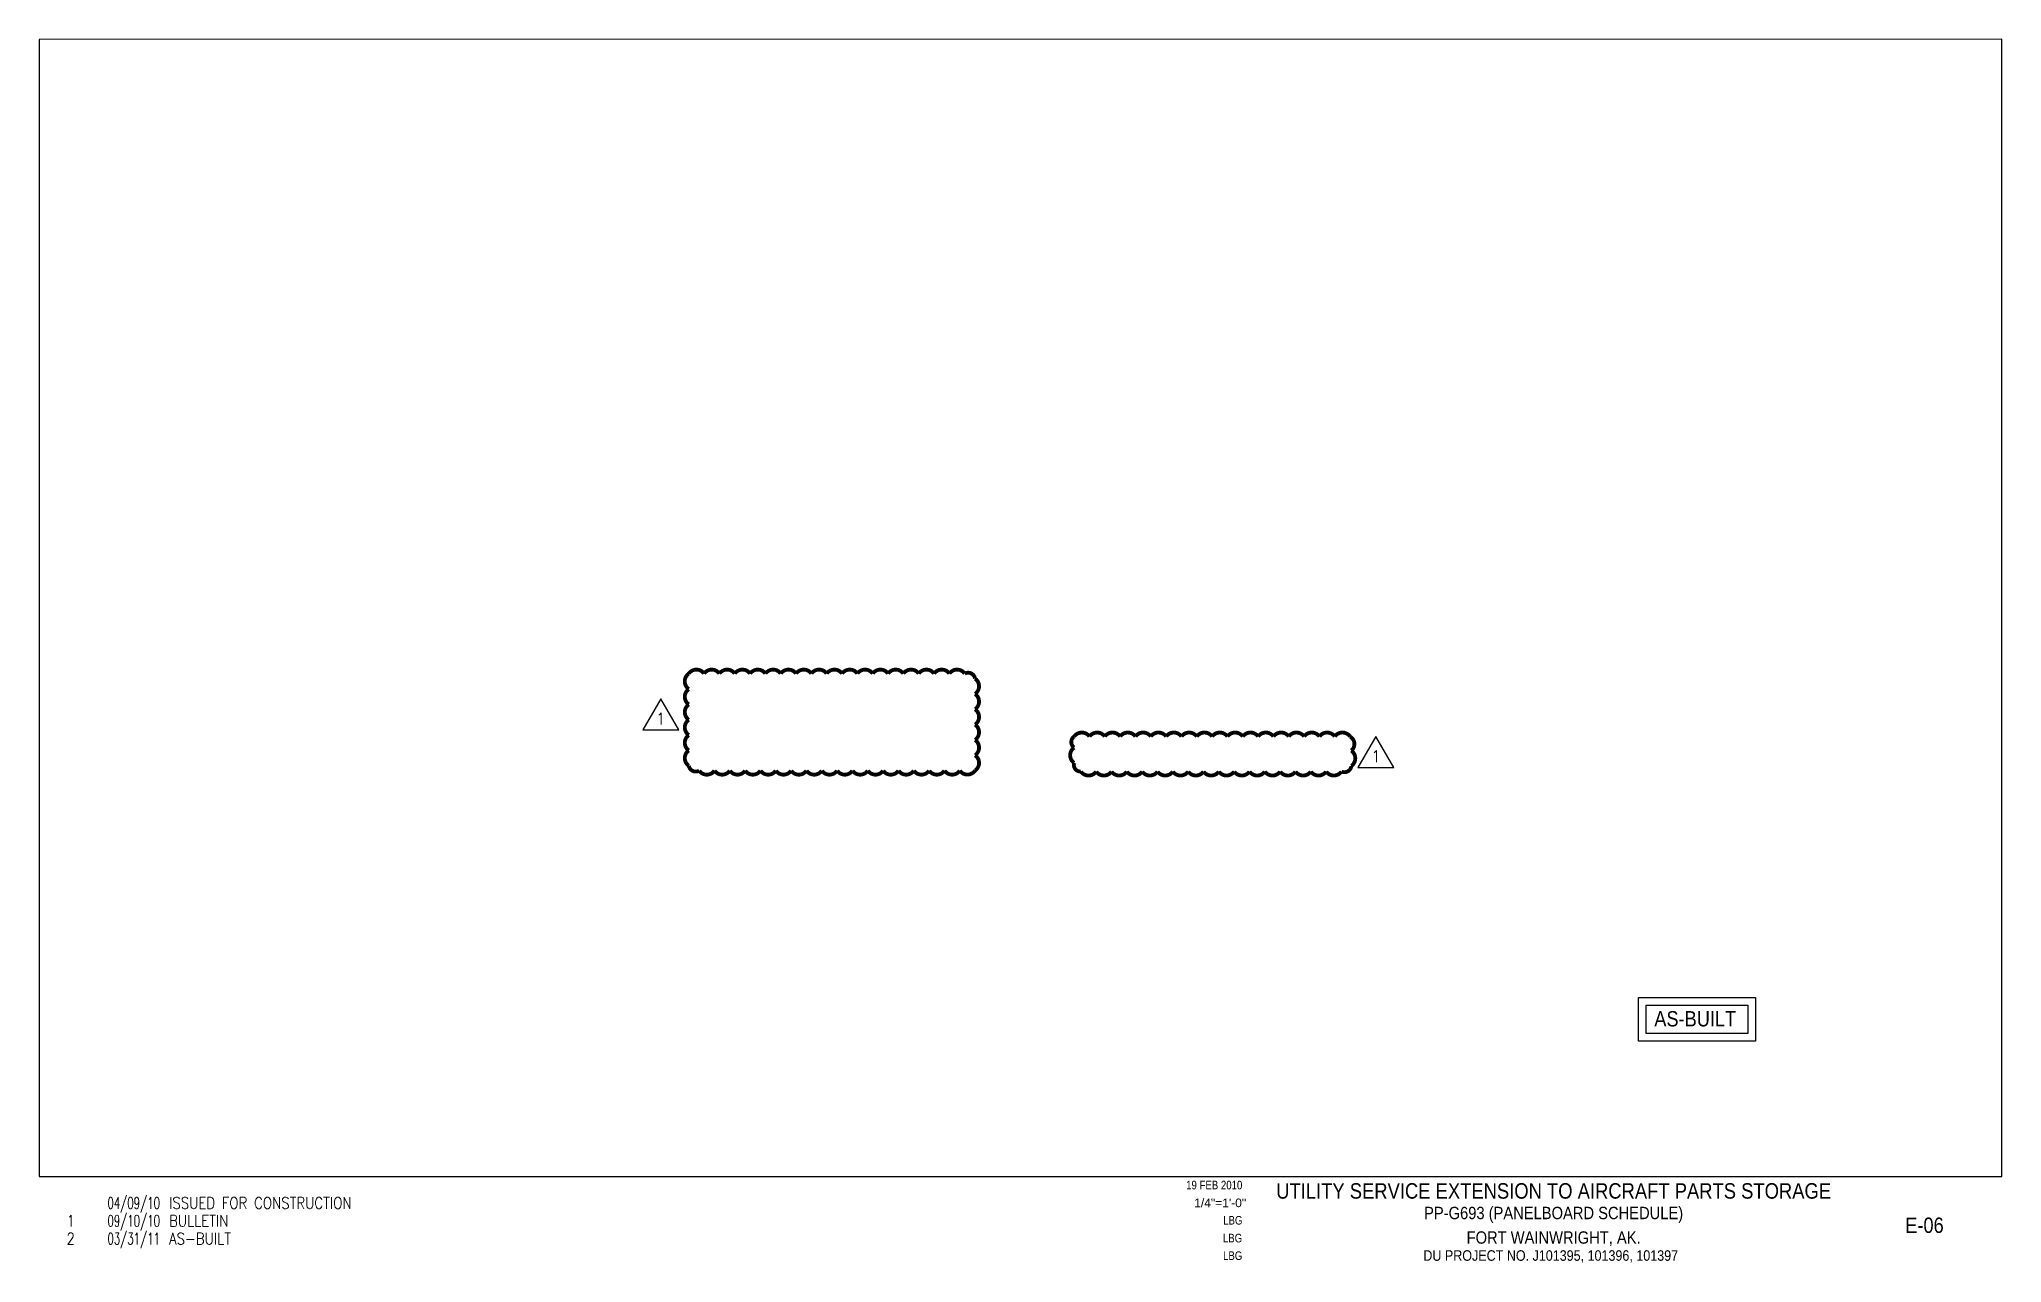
# Paper-space layout 'E-06' of a CAD drawing. Header units: inches. Extents: x 0.9 to 16.9, y 0.2 to 10.2.
# The model-space entities are those that its viewports show. They can reach past a viewport. Long polylines and large blocks are cut down to what shows.
import ezdxf
from ezdxf.enums import TextEntityAlignment as Align

# ---------------------------------------------------------------- set-up
doc = ezdxf.new("R2010")
doc.units = ezdxf.units.IN
doc.header["$LTSCALE"] = 48
doc.header["$MEASUREMENT"] = 0
doc.layers.get('Defpoints').update_dxf_attribs({"color": 251})
doc.layers.add('E-POWER-IDEN', color=71, linetype='Continuous')
doc.layers.add('REVISION 1_E-06', color=200, linetype='Continuous')
doc.layers.add('FH-TBINFO', color=51, linetype='Continuous', lineweight=13)
doc.styles.add('AR100', font='arial.ttf', dxfattribs={"width": 0.85})
doc.styles.add('PRB1', font='arial.ttf')
doc.styles.add('PRT1', font='arial.ttf')
doc.styles.add('RomanS', font='romans.shx', dxfattribs={"width": 0.85})

# ---------------------------------------------------------------- blocks, each defined once
blk = doc.blocks.new('11x17 tb info_REV')
at = {"layer": 'FH-TBINFO', "style": 'PRB1', "width": 0.8}
for tag, p in [('DATE', (10.72933551011586, 0.8317340183094051)), ('DESIGNED', (10.73021333782792, 0.5444575508602126)), ('CHECKED', (10.72921788678504, 0.2557990466074861)), ('BY', (10.72810704954738, 0.3990655855812589))]:
    blk.add_attdef(tag, text='', height=0.0702, dxfattribs=at).set_placement(p, align=Align.RIGHT)
at = {"layer": 'FH-TBINFO', "width": 0.85}
for tag, height, style, p in [('TITLE1', 0.1263, 'PRT1', (13.26762201771252, 0.7557484895026891)), ('REV1NO', 0.09375, 'RomanS', (1.176365206741325, 0.6736454834684173)), ('REV1DATE', 0.09375, 'RomanS', (1.68998130357163, 0.6736454834684169)), ('TITLE2', 0.101, 'PRT1', (13.26762201771252, 0.5885061862512417)), ('REV2NO', 0.09375, 'RomanS', (1.176365206741324, 0.5282535181894638)), ('REV2DATE', 0.09375, 'RomanS', (1.68998130357163, 0.5282535181894633)), ('TITLE3', 0.101, 'PRT1', (13.26762201771252, 0.3884769947690331)), ('DWGNO', 0.125, 'PRT1', (16.2914285580307, 0.4766668114338636)), ('REV3NO', 0.09375, 'RomanS', (1.176365206741324, 0.3828615529105101)), ('REV4NO', 0.09375, 'RomanS', (1.176365206741324, 0.2374179491122318)), ('REV3DATE', 0.09375, 'RomanS', (1.68998130357163, 0.3828615529105096)), ('REV4DATE', 0.09375, 'RomanS', (1.689981303571629, 0.2374179491122314)), ('TITLE4', 0.086, 'PRT1', (13.24400874053092, 0.2490973194450489))]:
    blk.add_attdef(tag, text='', height=height, dxfattribs=dict(at, style=style)).set_placement(p, align=Align.CENTER)
at = {"layer": 'FH-TBINFO', "style": 'RomanS', "width": 0.85}
for tag, p in [('REV1DESC', (1.978089351986783, 0.6736454834684169)), ('REV2DESC', (1.978089351986782, 0.5282535181894631)), ('REV3DESC', (1.978089351986782, 0.3828615529105094)), ('REV4DESC', (1.978089351986782, 0.2374179491122311))]:
    blk.add_attdef(tag, p, '', height=0.09375, dxfattribs=at)
at = {"layer": 'FH-TBINFO', "style": 'PRB1'}
blk.add_attdef('DWGSCALE', text='', height=0.0702, dxfattribs=at).set_placement((10.76066216746919, 0.6863386055426663), align=Align.RIGHT)
blk = doc.blocks.new('As-Built Stamp')
for points in [[(0.9554198333661503, 0), (0, 0), (0, 0.3550281207149837), (0.9554198333661503, 0.3550281207149837)], [(0.8929198333661503, 0.0625), (0.0625, 0.0625), (0.0625, 0.2925281207149837), (0.8929198333661503, 0.2925281207149837)]]:
    blk.add_lwpolyline(points, close=True)
at = {"insert": (0.1299722212089591, 0.2449054165426148), "char_height": 0.125, "attachment_point": 1, "style": 'AR100'}
blk.add_mtext_dynamic_manual_height_columns('AS-BUILT', width=1.393579609628993, gutter_width=1, heights=[0], dxfattribs=at)
blk = doc.blocks.new('Anno_Revision_A')
at = {"color": 0, "linetype": 'ByBlock', "lineweight": -2}
blk.add_lwpolyline([(1.175153573537444, -0.6784752320209924), (0, 1.356950464041985), (-1.175153573537445, -0.6784752320209924)], close=True, dxfattribs=at)
at = {"color": 0, "linetype": 'ByBlock', "lineweight": -2, "style": 'RomanS'}
blk.add_attdef('REVISION', text='', height=0.75, dxfattribs=at).set_placement((0, 0.05772540302618268), align=Align.MIDDLE)

msp = doc.modelspace()

# ---------------------------------------------------------------- linework, layer by layer
at = {"layer": 'REVISION 1_E-06', "const_width": 0.0625}
for points in [[(-2844.553159397519, 3241.005616677478, -0.52056705), (-2844.303159397519, 3241.005616677478, -0.52056705), (-2844.053159397519, 3241.005616677478, -0.52056705), (-2843.803159397519, 3241.005616677478, -0.52056705), (-2843.553159397519, 3241.005616677478, -0.52056705), (-2843.303159397519, 3241.005616677478, -0.52056705), (-2843.053159397519, 3241.005616677478, -0.52056705), (-2842.803159397519, 3241.005616677478, -0.52056705), (-2842.553159397519, 3241.005616677478, -0.52056705), (-2842.303159397519, 3241.005616677478, -0.52056705), (-2842.053159397519, 3241.005616677478, -0.52056705), (-2841.803159397519, 3241.005616677478, -0.52056705), (-2841.553159397519, 3241.005616677478, -0.52056705), (-2841.303159397519, 3241.005616677478, -0.52056705), (-2841.053159397519, 3241.005616677478, -0.52056705), (-2840.803159397519, 3241.005616677478, -0.52056705), (-2840.553159397519, 3241.005616677478, -0.52056705), (-2840.303159397519, 3241.005616677478, -0.52056705), (-2840.053159397519, 3241.005616677478, -0.52056705), (-2839.88470809268, 3240.924067982317, -0.52056705), (-2839.88470809268, 3240.674067982317, -0.52056705), (-2839.88470809268, 3240.424067982317, -0.52056705), (-2839.88470809268, 3240.174067982317, -0.52056705), (-2839.88470809268, 3239.924067982317, -0.52056705), (-2839.88470809268, 3239.674067982317, -0.52056705), (-2839.88470809268, 3239.424067982317, -0.52056705), (-2840.133316229359, 3239.422676118995, -0.52056705), (-2840.383316229359, 3239.422676118995, -0.52056705), (-2840.633316229359, 3239.422676118995, -0.52056705), (-2840.883316229359, 3239.422676118995, -0.52056705), (-2841.133316229359, 3239.422676118995, -0.52056705), (-2841.383316229359, 3239.422676118995, -0.52056705), (-2841.633316229359, 3239.422676118995, -0.52056705), (-2841.883316229359, 3239.422676118995, -0.52056705), (-2842.133316229359, 3239.422676118995, -0.52056705), (-2842.383316229359, 3239.422676118995, -0.52056705), (-2842.633316229359, 3239.422676118995, -0.52056705), (-2842.883316229359, 3239.422676118995, -0.52056705), (-2843.133316229359, 3239.422676118995, -0.52056705), (-2843.383316229359, 3239.422676118995, -0.52056705), (-2843.633316229359, 3239.422676118995, -0.52056705), (-2843.883316229359, 3239.422676118995, -0.52056705), (-2844.133316229359, 3239.422676118995, -0.52056705), (-2844.383316229359, 3239.422676118995, -0.52056705), (-2844.553159397519, 3239.502832950835, -0.52056705), (-2844.553159397519, 3239.752832950835, -0.52056705), (-2844.553159397519, 3240.002832950835, -0.52056705), (-2844.553159397519, 3240.252832950835, -0.52056705), (-2844.553159397519, 3240.502832950835, -0.52056705), (-2844.553159397519, 3240.752832950835, -0.52056705)], [(-2838.268650976765, 3239.978950802332, -0.52056705), (-2838.018650976765, 3239.978950802332, -0.52056705), (-2837.768650976765, 3239.978950802332, -0.52056705), (-2837.518650976765, 3239.978950802332, -0.52056705), (-2837.268650976765, 3239.978950802332, -0.52056705), (-2837.018650976765, 3239.978950802332, -0.52056705), (-2836.768650976765, 3239.978950802332, -0.52056705), (-2836.518650976765, 3239.978950802332, -0.52056705), (-2836.268650976765, 3239.978950802332, -0.52056705), (-2836.018650976765, 3239.978950802332, -0.52056705), (-2835.768650976765, 3239.978950802332, -0.52056705), (-2835.518650976765, 3239.978950802332, -0.52056705), (-2835.268650976765, 3239.978950802332, -0.52056705), (-2835.018650976765, 3239.978950802332, -0.52056705), (-2834.768650976765, 3239.978950802332, -0.52056705), (-2834.518650976765, 3239.978950802332, -0.52056705), (-2834.268650976765, 3239.978950802332, -0.52056705), (-2834.018650976765, 3239.978950802332, -0.52056705), (-2833.768650976765, 3239.978950802332, -0.52056705), (-2833.749255570427, 3239.748346208671, -0.52056705), (-2833.749255570427, 3239.498346208671, -0.52056705), (-2833.909040059104, 3239.408130697348, -0.52056705), (-2834.159040059104, 3239.408130697348, -0.52056705), (-2834.409040059104, 3239.408130697348, -0.52056705), (-2834.659040059104, 3239.408130697348, -0.52056705), (-2834.909040059104, 3239.408130697348, -0.52056705), (-2835.159040059104, 3239.408130697348, -0.52056705), (-2835.409040059104, 3239.408130697348, -0.52056705), (-2835.659040059104, 3239.408130697348, -0.52056705), (-2835.909040059104, 3239.408130697348, -0.52056705), (-2836.159040059104, 3239.408130697348, -0.52056705), (-2836.409040059104, 3239.408130697348, -0.52056705), (-2836.659040059104, 3239.408130697348, -0.52056705), (-2836.909040059104, 3239.408130697348, -0.52056705), (-2837.159040059104, 3239.408130697348, -0.52056705), (-2837.409040059104, 3239.408130697348, -0.52056705), (-2837.659040059104, 3239.408130697348, -0.52056705), (-2837.909040059104, 3239.408130697348, -0.52056705), (-2838.159040059104, 3239.408130697348, -0.52056705), (-2838.268650976765, 3239.548519779686, -0.52056705), (-2838.268650976765, 3239.798519779686, -0.52056705)]]:
    msp.add_lwpolyline(points, format="xyb", close=True, dxfattribs=at)

# ---------------------------------------------------------------- block references
at = {"layer": 'E-POWER-IDEN', "xscale": 0.25, "yscale": 0.25, "zscale": 0.25}
for p in [(-2845.010235186308, 3240.256544802438), (-2833.346768051858, 3239.642617415513)]:
    msp.add_blockref('Anno_Revision_A', p, dxfattribs=at).add_auto_attribs({'REVISION': '1'})

psp = doc.layouts.new('E-06')

# ---------------------------------------------------------------- linework, layer by layer
at = {"layer": 'Defpoints'}
psp.add_lwpolyline([(0.919786730756284, 0.9359399352024552), (5.973192260178944, 0.9359915737217803), (5.973192260178942, 0.9359915737217509), (16.92154960565516, 0.9359915737217522), (16.92154960565516, 10.21065325464744), (0.9197867307563036, 10.20747326490376)], close=True, dxfattribs=at)

# ---------------------------------------------------------------- block references
ref = psp.add_blockref('11x17 tb info_REV', (0, 0))
ref.add_attrib('TITLE1', 'UTILITY SERVICE EXTENSION TO AIRCRAFT PARTS STORAGE', dxfattribs={"layer": 'FH-TBINFO', "height": 0.1263, "style": 'PRT1', "width": 0.85}).set_placement((13.26762201771252, 0.7557484895026891), align=Align.CENTER)
ref.add_attrib('TITLE3', 'FORT WAINWRIGHT, AK.', dxfattribs={"layer": 'FH-TBINFO', "height": 0.101, "style": 'PRT1', "width": 0.85}).set_placement((13.26762201771252, 0.3884769947690331), align=Align.CENTER)
ref.add_attrib('BY', 'LBG', dxfattribs={"layer": 'FH-TBINFO', "height": 0.0702, "style": 'PRB1', "width": 0.8}).set_placement((10.72810704954738, 0.3990655855812589), align=Align.RIGHT)
ref.add_attrib('DESIGNED', 'LBG', dxfattribs={"layer": 'FH-TBINFO', "height": 0.0702, "style": 'PRB1', "width": 0.8}).set_placement((10.73021333782792, 0.5444575508602126), align=Align.RIGHT)
ref.add_attrib('CHECKED', 'LBG', dxfattribs={"layer": 'FH-TBINFO', "height": 0.0702, "style": 'PRB1', "width": 0.8}).set_placement((10.72921788678504, 0.2557990466074861), align=Align.RIGHT)
ref.add_attrib('DATE', '19 FEB 2010', dxfattribs={"layer": 'FH-TBINFO', "height": 0.0702, "style": 'PRB1', "width": 0.8}).set_placement((10.72933551011586, 0.8317340183094051), align=Align.RIGHT)
ref.add_attrib('DWGSCALE', '1/4"=1\'-0"', dxfattribs={"layer": 'FH-TBINFO', "height": 0.0702, "style": 'PRB1'}).set_placement((10.76066216746919, 0.6863386055426663), align=Align.RIGHT)
ref.add_attrib('REV1DESC', 'ISSUED FOR CONSTRUCTION', (1.978089351986783, 0.6736454834684169), dxfattribs={"layer": 'FH-TBINFO', "height": 0.09375, "style": 'RomanS', "width": 0.85})
ref.add_attrib('REV1DATE', '04/09/10', dxfattribs={"layer": 'FH-TBINFO', "height": 0.09375, "style": 'RomanS', "width": 0.65}).set_placement((1.68998130357163, 0.6736454834684169), align=Align.CENTER)
ref.add_attrib('REV2NO', '1', dxfattribs={"layer": 'FH-TBINFO', "height": 0.09375, "style": 'RomanS', "width": 0.85}).set_placement((1.176365206741324, 0.5282535181894638), align=Align.CENTER)
ref.add_attrib('REV2DATE', '09/10/10', dxfattribs={"layer": 'FH-TBINFO', "height": 0.09375, "style": 'RomanS', "width": 0.65}).set_placement((1.68998130357163, 0.5282535181894633), align=Align.CENTER)
ref.add_attrib('REV2DESC', 'BULLETIN', (1.978089351986782, 0.5282535181894631), dxfattribs={"layer": 'FH-TBINFO', "height": 0.09375, "style": 'RomanS', "width": 0.85})
ref.add_attrib('REV3NO', '2', dxfattribs={"layer": 'FH-TBINFO', "height": 0.09375, "style": 'RomanS', "width": 0.85}).set_placement((1.176365206741324, 0.3828615529105101), align=Align.CENTER)
ref.add_attrib('REV3DATE', '03/31/11', dxfattribs={"layer": 'FH-TBINFO', "height": 0.09375, "style": 'RomanS', "width": 0.65}).set_placement((1.68998130357163, 0.3828615529105096), align=Align.CENTER)
ref.add_attrib('REV3DESC', 'AS-BUILT', (1.978089351986782, 0.3828615529105094), dxfattribs={"layer": 'FH-TBINFO', "height": 0.09375, "style": 'RomanS', "width": 0.85})
ref.add_attrib('DWGNO', 'E-06', dxfattribs={"layer": 'FH-TBINFO', "height": 0.125, "style": 'PRT1', "width": 0.85}).set_placement((16.2914285580307, 0.4766668114338636), align=Align.CENTER)
ref.add_attrib('TITLE4', 'DU PROJECT NO. J101395, 101396, 101397', dxfattribs={"layer": 'FH-TBINFO', "height": 0.086, "style": 'PRT1', "width": 0.8500000000000001}).set_placement((13.24400874053092, 0.2490973194450489), align=Align.CENTER)
ref.add_attrib('TITLE2', 'PP-G693 (PANELBOARD SCHEDULE)', dxfattribs={"layer": 'FH-TBINFO', "height": 0.101, "style": 'PRT1', "width": 0.85}).set_placement((13.26762201771252, 0.5885061862512417), align=Align.CENTER)
at = {"layer": 'REVISION 1_E-06'}
psp.add_blockref('As-Built Stamp', (13.95846466756642, 2.040342306357644), dxfattribs=at)

# ---------------------------------------------------------------- viewports
at = {"layer": 'Defpoints'}
vp = psp.add_viewport(center=(8.920668168205722, 5.573296594924947), size=(16.00176287489888, 9.274713319444983), view_center_point=(-2839.143622983177, 3242.07696146069), view_height=18.54942663888997, dxfattribs=at)
vp.dxf.flags = 0x10000  # cut along an outline
vp.dxf.clipping_boundary_handle = psp.add_lwpolyline([(0.919786730756284, 0.9359399352024552), (5.973192260178944, 0.9359915737217803), (5.973192260178942, 0.9359915737217509), (16.92154960565516, 0.9359915737217522), (16.92154960565516, 10.21065325464744), (0.9197867307563036, 10.20747326490376)], format="xyb", close=True, dxfattribs={"invisible": 1}).dxf.handle

doc.saveas('drawing.dxf')
